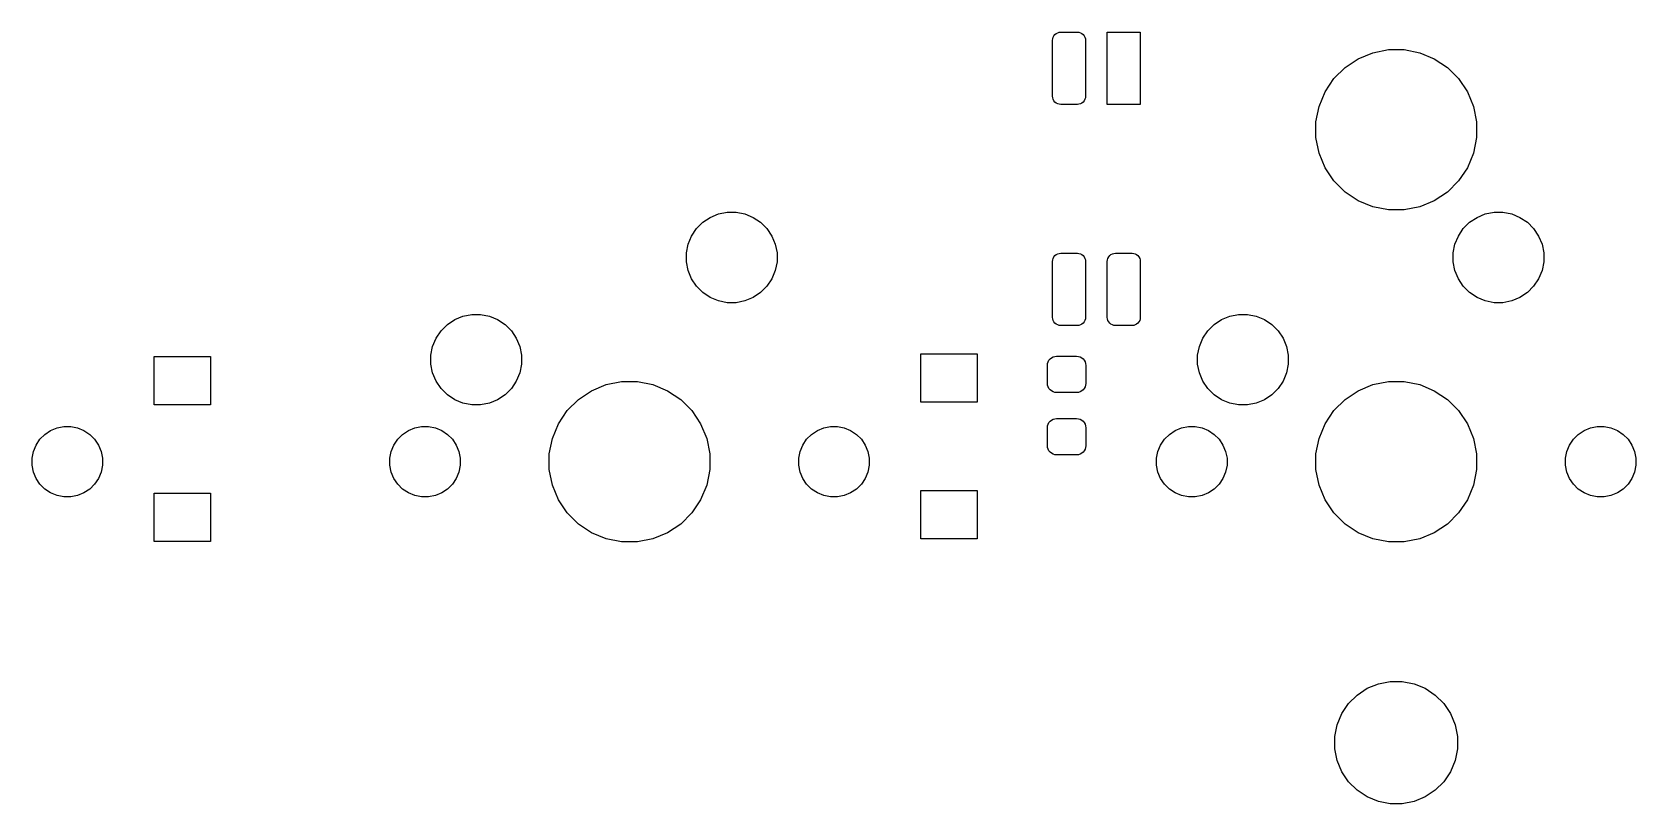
# Model space of a CAD drawing. Extents: x 8 to 336, y -137 to -25.
# Drawn here: x 86.75 to 126.61, y -137.1 to -117.9 of the extents above; entities that cross this region are included whole.
import ezdxf

# ---------------------------------------------------------------- set-up
doc = ezdxf.new("R2010")
doc.units = 0
doc.layers.add('BLACK', color=7, linetype='CONTINUOUS')

msp = doc.modelspace()

# ---------------------------------------------------------------- linework, layer by layer
at = {"layer": 'BLACK', "linetype": 'CONTINUOUS'}
for p, q in [((112.171, -117.963), (112.202, -117.938)), ((112.202, -117.938), (112.238, -117.919)), ((112.238, -117.919), (112.276, -117.907)), ((112.276, -117.907), (112.316, -117.903)), ((112.316, -117.903), (112.726, -117.903)), ((112.726, -117.903), (112.766, -117.907)), ((112.766, -117.907), (112.804, -117.919)), ((112.804, -117.919), (112.84, -117.938)), ((112.84, -117.938), (112.871, -117.963)), ((113.471, -119.703), (113.471, -117.903)), ((113.471, -117.903), (114.291, -117.903)), ((114.291, -117.903), (114.291, -119.703)), ((112.111, -118.108), (112.115, -118.068)), ((112.111, -119.498), (112.111, -118.108)), ((112.115, -118.068), (112.127, -118.03)), ((112.127, -118.03), (112.146, -117.994)), ((112.146, -117.994), (112.171, -117.963)), ((112.871, -117.963), (112.896, -117.994)), ((112.896, -117.994), (112.915, -118.03)), ((112.915, -118.03), (112.927, -118.068)), ((112.927, -118.068), (112.931, -118.108)), ((112.931, -118.108), (112.931, -119.498)), ((120.068, -118.416), (120.454, -118.339)), ((120.454, -118.339), (120.846, -118.339)), ((120.846, -118.339), (121.232, -118.416)), ((119.379, -118.784), (119.706, -118.566)), ((119.706, -118.566), (120.068, -118.416)), ((121.232, -118.416), (121.594, -118.566)), ((121.594, -118.566), (121.921, -118.784)), ((118.883, -119.389), (119.101, -119.062)), ((119.101, -119.062), (119.379, -118.784)), ((121.921, -118.784), (122.199, -119.062)), ((122.199, -119.062), (122.417, -119.389)), ((112.115, -119.538), (112.111, -119.498)), ((112.127, -119.576), (112.115, -119.538)), ((112.927, -119.538), (112.915, -119.576)), ((112.931, -119.498), (112.927, -119.538)), ((118.733, -119.751), (118.883, -119.389)), ((122.417, -119.389), (122.567, -119.751)), ((112.146, -119.612), (112.127, -119.576)), ((112.171, -119.643), (112.146, -119.612)), ((112.202, -119.668), (112.171, -119.643)), ((112.238, -119.687), (112.202, -119.668)), ((112.276, -119.699), (112.238, -119.687)), ((112.316, -119.703), (112.276, -119.699)), ((112.726, -119.703), (112.316, -119.703)), ((112.766, -119.699), (112.726, -119.703)), ((112.804, -119.687), (112.766, -119.699)), ((112.84, -119.668), (112.804, -119.687)), ((112.871, -119.643), (112.84, -119.668)), ((112.896, -119.612), (112.871, -119.643)), ((112.915, -119.576), (112.896, -119.612)), ((114.291, -119.703), (113.471, -119.703)), ((118.656, -120.137), (118.733, -119.751)), ((122.567, -119.751), (122.644, -120.137)), ((118.656, -120.529), (118.656, -120.137)), ((122.644, -120.137), (122.644, -120.529)), ((118.733, -120.915), (118.656, -120.529)), ((122.644, -120.529), (122.567, -120.915)), ((118.883, -121.277), (118.733, -120.915)), ((122.567, -120.915), (122.417, -121.277)), ((119.101, -121.604), (118.883, -121.277)), ((122.417, -121.277), (122.199, -121.604)), ((119.379, -121.882), (119.101, -121.604)), ((119.706, -122.1), (119.379, -121.882)), ((121.921, -121.882), (121.594, -122.1)), ((122.199, -121.604), (121.921, -121.882)), ((120.068, -122.25), (119.706, -122.1)), ((120.454, -122.327), (120.068, -122.25)), ((120.846, -122.327), (120.454, -122.327)), ((121.232, -122.25), (120.846, -122.327)), ((121.594, -122.1), (121.232, -122.25)), ((103.266, -122.791), (103.423, -122.634)), ((103.423, -122.634), (103.607, -122.511)), ((103.607, -122.511), (103.812, -122.426)), ((103.812, -122.426), (104.029, -122.383)), ((104.029, -122.383), (104.251, -122.383)), ((104.251, -122.383), (104.468, -122.426)), ((104.468, -122.426), (104.673, -122.511)), ((104.673, -122.511), (104.857, -122.634)), ((104.857, -122.634), (105.014, -122.791)), ((122.316, -122.791), (122.473, -122.634)), ((122.473, -122.634), (122.657, -122.511)), ((122.657, -122.511), (122.862, -122.426)), ((122.862, -122.426), (123.079, -122.383)), ((123.079, -122.383), (123.301, -122.383)), ((123.301, -122.383), (123.518, -122.426)), ((123.518, -122.426), (123.723, -122.511)), ((123.723, -122.511), (123.907, -122.634)), ((123.907, -122.634), (124.064, -122.791)), ((103.058, -123.18), (103.143, -122.975)), ((103.143, -122.975), (103.266, -122.791)), ((105.014, -122.791), (105.137, -122.975)), ((105.137, -122.975), (105.222, -123.18)), ((122.108, -123.18), (122.193, -122.975)), ((122.193, -122.975), (122.316, -122.791)), ((124.064, -122.791), (124.187, -122.975)), ((124.187, -122.975), (124.272, -123.18)), ((103.015, -123.397), (103.058, -123.18)), ((103.015, -123.619), (103.015, -123.397)), ((105.222, -123.18), (105.265, -123.397)), ((105.265, -123.397), (105.265, -123.619)), ((112.115, -123.568), (112.127, -123.53)), ((112.127, -123.53), (112.146, -123.494)), ((112.146, -123.494), (112.171, -123.463)), ((112.171, -123.463), (112.202, -123.438)), ((112.202, -123.438), (112.238, -123.419)), ((112.238, -123.419), (112.276, -123.407)), ((112.276, -123.407), (112.316, -123.403)), ((112.316, -123.403), (112.726, -123.403)), ((112.726, -123.403), (112.766, -123.407)), ((112.766, -123.407), (112.804, -123.419)), ((112.804, -123.419), (112.84, -123.438)), ((112.84, -123.438), (112.871, -123.463)), ((112.871, -123.463), (112.896, -123.494)), ((112.896, -123.494), (112.915, -123.53)), ((112.915, -123.53), (112.927, -123.568)), ((113.475, -123.568), (113.487, -123.53)), ((113.487, -123.53), (113.506, -123.494)), ((113.506, -123.494), (113.531, -123.463)), ((113.531, -123.463), (113.562, -123.438)), ((113.562, -123.438), (113.598, -123.419)), ((113.598, -123.419), (113.636, -123.407)), ((113.636, -123.407), (113.676, -123.403)), ((113.676, -123.403), (114.086, -123.403)), ((114.086, -123.403), (114.126, -123.407)), ((114.126, -123.407), (114.164, -123.419)), ((114.164, -123.419), (114.2, -123.438)), ((114.2, -123.438), (114.231, -123.463)), ((114.231, -123.463), (114.256, -123.494)), ((114.256, -123.494), (114.275, -123.53)), ((114.275, -123.53), (114.287, -123.568)), ((122.065, -123.397), (122.108, -123.18)), ((122.065, -123.619), (122.065, -123.397)), ((124.272, -123.18), (124.315, -123.397)), ((124.315, -123.397), (124.315, -123.619)), ((103.058, -123.836), (103.015, -123.619)), ((103.143, -124.041), (103.058, -123.836)), ((105.222, -123.836), (105.137, -124.041)), ((105.265, -123.619), (105.222, -123.836)), ((112.111, -123.608), (112.115, -123.568)), ((112.111, -124.998), (112.111, -123.608)), ((112.927, -123.568), (112.931, -123.608)), ((112.931, -123.608), (112.931, -124.998)), ((113.471, -123.608), (113.475, -123.568)), ((113.471, -124.998), (113.471, -123.608)), ((114.287, -123.568), (114.291, -123.608)), ((114.291, -123.608), (114.291, -124.998)), ((122.108, -123.836), (122.065, -123.619)), ((122.193, -124.041), (122.108, -123.836)), ((124.272, -123.836), (124.187, -124.041)), ((124.315, -123.619), (124.272, -123.836)), ((103.266, -124.225), (103.143, -124.041)), ((103.423, -124.382), (103.266, -124.225)), ((105.014, -124.225), (104.857, -124.382)), ((105.137, -124.041), (105.014, -124.225)), ((122.316, -124.225), (122.193, -124.041)), ((122.473, -124.382), (122.316, -124.225)), ((124.064, -124.225), (123.907, -124.382)), ((124.187, -124.041), (124.064, -124.225)), ((103.607, -124.505), (103.423, -124.382)), ((103.812, -124.59), (103.607, -124.505)), ((104.029, -124.633), (103.812, -124.59)), ((104.251, -124.633), (104.029, -124.633)), ((104.468, -124.59), (104.251, -124.633)), ((104.673, -124.505), (104.468, -124.59)), ((104.857, -124.382), (104.673, -124.505)), ((122.657, -124.505), (122.473, -124.382)), ((122.862, -124.59), (122.657, -124.505)), ((123.079, -124.633), (122.862, -124.59)), ((123.301, -124.633), (123.079, -124.633)), ((123.518, -124.59), (123.301, -124.633)), ((123.723, -124.505), (123.518, -124.59)), ((123.907, -124.382), (123.723, -124.505)), ((97.0729, -125.174), (97.2571, -125.051)), ((97.2571, -125.051), (97.4618, -124.966)), ((97.4618, -124.966), (97.6792, -124.923)), ((97.6792, -124.923), (97.9008, -124.923)), ((97.9008, -124.923), (98.1181, -124.966)), ((98.1181, -124.966), (98.3229, -125.051)), ((98.3229, -125.051), (98.5071, -125.174)), ((112.115, -125.038), (112.111, -124.998)), ((112.127, -125.076), (112.115, -125.038)), ((112.146, -125.112), (112.127, -125.076)), ((112.171, -125.143), (112.146, -125.112)), ((112.896, -125.112), (112.871, -125.143)), ((112.915, -125.076), (112.896, -125.112)), ((112.927, -125.038), (112.915, -125.076)), ((112.931, -124.998), (112.927, -125.038)), ((113.475, -125.038), (113.471, -124.998)), ((113.487, -125.076), (113.475, -125.038)), ((113.506, -125.112), (113.487, -125.076)), ((113.531, -125.143), (113.506, -125.112)), ((114.256, -125.112), (114.231, -125.143)), ((114.275, -125.076), (114.256, -125.112)), ((114.287, -125.038), (114.275, -125.076)), ((114.291, -124.998), (114.287, -125.038)), ((116.123, -125.174), (116.307, -125.051)), ((116.307, -125.051), (116.512, -124.966)), ((116.512, -124.966), (116.729, -124.923)), ((116.729, -124.923), (116.951, -124.923)), ((116.951, -124.923), (117.168, -124.966)), ((117.168, -124.966), (117.373, -125.051)), ((117.373, -125.051), (117.557, -125.174)), ((96.7082, -125.72), (96.793, -125.515)), ((96.793, -125.515), (96.9162, -125.331)), ((96.9162, -125.331), (97.0729, -125.174)), ((98.5071, -125.174), (98.6638, -125.331)), ((98.6638, -125.331), (98.787, -125.515)), ((98.787, -125.515), (98.8718, -125.72)), ((112.202, -125.168), (112.171, -125.143)), ((112.238, -125.187), (112.202, -125.168)), ((112.276, -125.199), (112.238, -125.187)), ((112.316, -125.203), (112.276, -125.199)), ((112.726, -125.203), (112.316, -125.203)), ((112.766, -125.199), (112.726, -125.203)), ((112.804, -125.187), (112.766, -125.199)), ((112.84, -125.168), (112.804, -125.187)), ((112.871, -125.143), (112.84, -125.168)), ((113.562, -125.168), (113.531, -125.143)), ((113.598, -125.187), (113.562, -125.168)), ((113.636, -125.199), (113.598, -125.187)), ((113.676, -125.203), (113.636, -125.199)), ((114.086, -125.203), (113.676, -125.203)), ((114.126, -125.199), (114.086, -125.203)), ((114.164, -125.187), (114.126, -125.199)), ((114.2, -125.168), (114.164, -125.187)), ((114.231, -125.143), (114.2, -125.168)), ((115.758, -125.72), (115.843, -125.515)), ((115.843, -125.515), (115.966, -125.331)), ((115.966, -125.331), (116.123, -125.174)), ((117.557, -125.174), (117.714, -125.331)), ((117.714, -125.331), (117.837, -125.515)), ((117.837, -125.515), (117.922, -125.72)), ((96.665, -125.937), (96.7082, -125.72)), ((98.8718, -125.72), (98.915, -125.937)), ((108.838, -127.106), (108.838, -125.906)), ((108.838, -125.906), (110.238, -125.906)), ((110.238, -125.906), (110.238, -127.106)), ((115.715, -125.937), (115.758, -125.72)), ((117.922, -125.72), (117.965, -125.937)), ((89.7875, -127.17), (89.7875, -125.97)), ((89.7875, -125.97), (91.1875, -125.97)), ((91.1875, -125.97), (91.1875, -127.17)), ((96.665, -126.159), (96.665, -125.937)), ((96.7082, -126.376), (96.665, -126.159)), ((98.915, -126.159), (98.8718, -126.376)), ((98.915, -125.937), (98.915, -126.159)), ((111.984, -126.191), (111.988, -126.147)), ((111.984, -126.641), (111.984, -126.191)), ((111.988, -126.147), (112.001, -126.105)), ((112.001, -126.105), (112.022, -126.066)), ((112.022, -126.066), (112.05, -126.032)), ((112.05, -126.032), (112.084, -126.004)), ((112.084, -126.004), (112.123, -125.983)), ((112.123, -125.983), (112.165, -125.97)), ((112.165, -125.97), (112.209, -125.966)), ((112.209, -125.966), (112.709, -125.966)), ((112.709, -125.966), (112.753, -125.97)), ((112.753, -125.97), (112.795, -125.983)), ((112.795, -125.983), (112.834, -126.004)), ((112.834, -126.004), (112.868, -126.032)), ((112.868, -126.032), (112.896, -126.066)), ((112.896, -126.066), (112.917, -126.105)), ((112.917, -126.105), (112.93, -126.147)), ((112.93, -126.147), (112.934, -126.191)), ((112.934, -126.191), (112.934, -126.641)), ((115.715, -126.159), (115.715, -125.937)), ((115.758, -126.376), (115.715, -126.159)), ((117.965, -126.159), (117.922, -126.376)), ((117.965, -125.937), (117.965, -126.159)), ((96.793, -126.581), (96.7082, -126.376)), ((96.9162, -126.765), (96.793, -126.581)), ((98.787, -126.581), (98.6638, -126.765)), ((98.8718, -126.376), (98.787, -126.581)), ((100.656, -126.821), (101.018, -126.671)), ((101.018, -126.671), (101.404, -126.594)), ((101.404, -126.594), (101.796, -126.594)), ((101.796, -126.594), (102.182, -126.671)), ((102.182, -126.671), (102.544, -126.821)), ((111.988, -126.685), (111.984, -126.641)), ((112.001, -126.727), (111.988, -126.685)), ((112.93, -126.685), (112.917, -126.727)), ((112.934, -126.641), (112.93, -126.685)), ((115.843, -126.581), (115.758, -126.376)), ((115.966, -126.765), (115.843, -126.581)), ((117.837, -126.581), (117.714, -126.765)), ((117.922, -126.376), (117.837, -126.581)), ((119.706, -126.821), (120.068, -126.671)), ((120.068, -126.671), (120.454, -126.594)), ((120.454, -126.594), (120.846, -126.594)), ((120.846, -126.594), (121.232, -126.671)), ((121.232, -126.671), (121.594, -126.821)), ((97.0729, -126.922), (96.9162, -126.765)), ((97.2571, -127.045), (97.0729, -126.922)), ((97.4618, -127.13), (97.2571, -127.045)), ((98.3229, -127.045), (98.1181, -127.13)), ((98.5071, -126.922), (98.3229, -127.045)), ((98.6638, -126.765), (98.5071, -126.922)), ((100.051, -127.317), (100.329, -127.039)), ((100.329, -127.039), (100.656, -126.821)), ((102.544, -126.821), (102.871, -127.039)), ((102.871, -127.039), (103.149, -127.317)), ((110.238, -127.106), (108.838, -127.106)), ((112.022, -126.766), (112.001, -126.727)), ((112.05, -126.8), (112.022, -126.766)), ((112.084, -126.828), (112.05, -126.8)), ((112.123, -126.849), (112.084, -126.828)), ((112.165, -126.862), (112.123, -126.849)), ((112.209, -126.866), (112.165, -126.862)), ((112.709, -126.866), (112.209, -126.866)), ((112.753, -126.862), (112.709, -126.866)), ((112.795, -126.849), (112.753, -126.862)), ((112.834, -126.828), (112.795, -126.849)), ((112.868, -126.8), (112.834, -126.828)), ((112.896, -126.766), (112.868, -126.8)), ((112.917, -126.727), (112.896, -126.766)), ((116.123, -126.922), (115.966, -126.765)), ((116.307, -127.045), (116.123, -126.922)), ((116.512, -127.13), (116.307, -127.045)), ((117.373, -127.045), (117.168, -127.13)), ((117.557, -126.922), (117.373, -127.045)), ((117.714, -126.765), (117.557, -126.922)), ((119.101, -127.317), (119.379, -127.039)), ((119.379, -127.039), (119.706, -126.821)), ((121.594, -126.821), (121.921, -127.039)), ((121.921, -127.039), (122.199, -127.317)), ((91.1875, -127.17), (89.7875, -127.17)), ((97.6792, -127.173), (97.4618, -127.13)), ((97.9008, -127.173), (97.6792, -127.173)), ((98.1181, -127.13), (97.9008, -127.173)), ((99.833, -127.644), (100.051, -127.317)), ((103.149, -127.317), (103.367, -127.644)), ((112.123, -127.533), (112.165, -127.52)), ((112.165, -127.52), (112.209, -127.516)), ((112.209, -127.516), (112.709, -127.516)), ((112.709, -127.516), (112.753, -127.52)), ((112.753, -127.52), (112.795, -127.533)), ((116.729, -127.173), (116.512, -127.13)), ((116.951, -127.173), (116.729, -127.173)), ((117.168, -127.13), (116.951, -127.173)), ((118.883, -127.644), (119.101, -127.317)), ((122.199, -127.317), (122.417, -127.644)), ((86.9503, -128.03), (87.0722, -127.908)), ((87.0722, -127.908), (87.2155, -127.813)), ((87.2155, -127.813), (87.3748, -127.747)), ((87.3748, -127.747), (87.5438, -127.713)), ((87.5438, -127.713), (87.7162, -127.713)), ((87.7162, -127.713), (87.8852, -127.747)), ((87.8852, -127.747), (88.0445, -127.813)), ((88.0445, -127.813), (88.1878, -127.908)), ((88.1878, -127.908), (88.3097, -128.03)), ((95.8403, -128.03), (95.9622, -127.908)), ((95.9622, -127.908), (96.1055, -127.813)), ((96.1055, -127.813), (96.2648, -127.747)), ((96.2648, -127.747), (96.4338, -127.713)), ((96.4338, -127.713), (96.6062, -127.713)), ((96.6062, -127.713), (96.7752, -127.747)), ((96.7752, -127.747), (96.9345, -127.813)), ((96.9345, -127.813), (97.0778, -127.908)), ((97.0778, -127.908), (97.1997, -128.03)), ((99.6827, -128.006), (99.833, -127.644)), ((103.367, -127.644), (103.517, -128.006)), ((106, -128.03), (106.122, -127.908)), ((106.122, -127.908), (106.266, -127.813)), ((106.266, -127.813), (106.425, -127.747)), ((106.425, -127.747), (106.594, -127.713)), ((106.594, -127.713), (106.766, -127.713)), ((106.766, -127.713), (106.935, -127.747)), ((106.935, -127.747), (107.094, -127.813)), ((107.094, -127.813), (107.238, -127.908)), ((107.238, -127.908), (107.36, -128.03)), ((111.984, -127.741), (111.988, -127.697)), ((111.984, -128.191), (111.984, -127.741)), ((111.988, -127.697), (112.001, -127.655)), ((112.001, -127.655), (112.022, -127.616)), ((112.022, -127.616), (112.05, -127.582)), ((112.05, -127.582), (112.084, -127.554)), ((112.084, -127.554), (112.123, -127.533)), ((112.795, -127.533), (112.834, -127.554)), ((112.834, -127.554), (112.868, -127.582)), ((112.868, -127.582), (112.896, -127.616)), ((112.896, -127.616), (112.917, -127.655)), ((112.917, -127.655), (112.93, -127.697)), ((112.93, -127.697), (112.934, -127.741)), ((112.934, -127.741), (112.934, -128.191)), ((114.89, -128.03), (115.012, -127.908)), ((115.012, -127.908), (115.156, -127.813)), ((115.156, -127.813), (115.315, -127.747)), ((115.315, -127.747), (115.484, -127.713)), ((115.484, -127.713), (115.656, -127.713)), ((115.656, -127.713), (115.825, -127.747)), ((115.825, -127.747), (115.984, -127.813)), ((115.984, -127.813), (116.128, -127.908)), ((116.128, -127.908), (116.25, -128.03)), ((118.733, -128.006), (118.883, -127.644)), ((122.417, -127.644), (122.567, -128.006)), ((125.05, -128.03), (125.172, -127.908)), ((125.172, -127.908), (125.316, -127.813)), ((125.316, -127.813), (125.475, -127.747)), ((125.475, -127.747), (125.644, -127.713)), ((125.644, -127.713), (125.816, -127.713)), ((125.816, -127.713), (125.985, -127.747)), ((125.985, -127.747), (126.144, -127.813)), ((126.144, -127.813), (126.288, -127.908)), ((126.288, -127.908), (126.41, -128.03)), ((86.7886, -128.333), (86.8546, -128.174)), ((86.8546, -128.174), (86.9503, -128.03)), ((88.3097, -128.03), (88.4054, -128.174)), ((88.4054, -128.174), (88.4714, -128.333)), ((95.6786, -128.333), (95.7446, -128.174)), ((95.7446, -128.174), (95.8403, -128.03)), ((97.1997, -128.03), (97.2954, -128.174)), ((97.2954, -128.174), (97.3614, -128.333)), ((99.6061, -128.392), (99.6827, -128.006)), ((103.517, -128.006), (103.594, -128.392)), ((105.839, -128.333), (105.905, -128.174)), ((105.905, -128.174), (106, -128.03)), ((107.36, -128.03), (107.455, -128.174)), ((107.455, -128.174), (107.521, -128.333)), ((111.988, -128.235), (111.984, -128.191)), ((112.001, -128.277), (111.988, -128.235)), ((112.022, -128.316), (112.001, -128.277)), ((112.05, -128.35), (112.022, -128.316)), ((112.896, -128.316), (112.868, -128.35)), ((112.917, -128.277), (112.896, -128.316)), ((112.93, -128.235), (112.917, -128.277)), ((112.934, -128.191), (112.93, -128.235)), ((114.729, -128.333), (114.795, -128.174)), ((114.795, -128.174), (114.89, -128.03)), ((116.25, -128.03), (116.345, -128.174)), ((116.345, -128.174), (116.411, -128.333)), ((118.656, -128.392), (118.733, -128.006)), ((122.567, -128.006), (122.644, -128.392)), ((124.889, -128.333), (124.955, -128.174)), ((124.955, -128.174), (125.05, -128.03)), ((126.41, -128.03), (126.505, -128.174)), ((126.505, -128.174), (126.571, -128.333)), ((86.755, -128.502), (86.7886, -128.333)), ((86.755, -128.674), (86.755, -128.502)), ((86.7886, -128.843), (86.755, -128.674)), ((88.4714, -128.333), (88.505, -128.502)), ((88.505, -128.674), (88.4714, -128.843)), ((88.505, -128.502), (88.505, -128.674)), ((95.645, -128.502), (95.6786, -128.333)), ((95.645, -128.674), (95.645, -128.502)), ((95.6786, -128.843), (95.645, -128.674)), ((97.3614, -128.333), (97.395, -128.502)), ((97.395, -128.674), (97.3614, -128.843)), ((97.395, -128.502), (97.395, -128.674)), ((99.6061, -128.784), (99.6061, -128.392)), ((103.594, -128.392), (103.594, -128.784)), ((105.805, -128.502), (105.839, -128.333)), ((105.805, -128.674), (105.805, -128.502)), ((105.839, -128.843), (105.805, -128.674)), ((107.521, -128.333), (107.555, -128.502)), ((107.555, -128.674), (107.521, -128.843)), ((107.555, -128.502), (107.555, -128.674)), ((112.084, -128.378), (112.05, -128.35)), ((112.123, -128.399), (112.084, -128.378)), ((112.165, -128.412), (112.123, -128.399)), ((112.209, -128.416), (112.165, -128.412)), ((112.709, -128.416), (112.209, -128.416)), ((112.753, -128.412), (112.709, -128.416)), ((112.795, -128.399), (112.753, -128.412)), ((112.834, -128.378), (112.795, -128.399)), ((112.868, -128.35), (112.834, -128.378)), ((114.695, -128.502), (114.729, -128.333)), ((114.695, -128.674), (114.695, -128.502)), ((114.729, -128.843), (114.695, -128.674)), ((116.411, -128.333), (116.445, -128.502)), ((116.445, -128.674), (116.411, -128.843)), ((116.445, -128.502), (116.445, -128.674)), ((118.656, -128.784), (118.656, -128.392)), ((122.644, -128.392), (122.644, -128.784)), ((124.855, -128.502), (124.889, -128.333)), ((124.855, -128.674), (124.855, -128.502)), ((124.889, -128.843), (124.855, -128.674)), ((126.571, -128.333), (126.605, -128.502)), ((126.605, -128.674), (126.571, -128.843)), ((126.605, -128.502), (126.605, -128.674)), ((86.8546, -129.002), (86.7886, -128.843)), ((86.9503, -129.146), (86.8546, -129.002)), ((88.4054, -129.002), (88.3097, -129.146)), ((88.4714, -128.843), (88.4054, -129.002)), ((95.7446, -129.002), (95.6786, -128.843)), ((95.8403, -129.146), (95.7446, -129.002)), ((97.2954, -129.002), (97.1997, -129.146)), ((97.3614, -128.843), (97.2954, -129.002)), ((99.6827, -129.17), (99.6061, -128.784)), ((103.594, -128.784), (103.517, -129.17)), ((105.905, -129.002), (105.839, -128.843)), ((106, -129.146), (105.905, -129.002)), ((107.455, -129.002), (107.36, -129.146)), ((107.521, -128.843), (107.455, -129.002)), ((114.795, -129.002), (114.729, -128.843)), ((114.89, -129.146), (114.795, -129.002)), ((116.345, -129.002), (116.25, -129.146)), ((116.411, -128.843), (116.345, -129.002)), ((118.733, -129.17), (118.656, -128.784)), ((122.644, -128.784), (122.567, -129.17)), ((124.955, -129.002), (124.889, -128.843)), ((125.05, -129.146), (124.955, -129.002)), ((126.505, -129.002), (126.41, -129.146)), ((126.571, -128.843), (126.505, -129.002)), ((87.0722, -129.268), (86.9503, -129.146)), ((87.2155, -129.363), (87.0722, -129.268)), ((87.3748, -129.429), (87.2155, -129.363)), ((87.5438, -129.463), (87.3748, -129.429)), ((87.7162, -129.463), (87.5438, -129.463)), ((87.8852, -129.429), (87.7162, -129.463)), ((88.0445, -129.363), (87.8852, -129.429)), ((88.1878, -129.268), (88.0445, -129.363)), ((88.3097, -129.146), (88.1878, -129.268)), ((89.7875, -130.57), (89.7875, -129.37)), ((89.7875, -129.37), (91.1875, -129.37)), ((91.1875, -129.37), (91.1875, -130.57)), ((95.9622, -129.268), (95.8403, -129.146)), ((96.1055, -129.363), (95.9622, -129.268)), ((96.2648, -129.429), (96.1055, -129.363)), ((96.4338, -129.463), (96.2648, -129.429)), ((96.6062, -129.463), (96.4338, -129.463)), ((96.7752, -129.429), (96.6062, -129.463)), ((96.9345, -129.363), (96.7752, -129.429)), ((97.0778, -129.268), (96.9345, -129.363)), ((97.1997, -129.146), (97.0778, -129.268)), ((99.833, -129.532), (99.6827, -129.17)), ((103.517, -129.17), (103.367, -129.532)), ((106.122, -129.268), (106, -129.146)), ((106.266, -129.363), (106.122, -129.268)), ((106.425, -129.429), (106.266, -129.363)), ((106.594, -129.463), (106.425, -129.429)), ((106.766, -129.463), (106.594, -129.463)), ((106.935, -129.429), (106.766, -129.463)), ((107.094, -129.363), (106.935, -129.429)), ((107.238, -129.268), (107.094, -129.363)), ((107.36, -129.146), (107.238, -129.268)), ((108.838, -130.506), (108.838, -129.306)), ((108.838, -129.306), (110.238, -129.306)), ((110.238, -129.306), (110.238, -130.506)), ((115.012, -129.268), (114.89, -129.146)), ((115.156, -129.363), (115.012, -129.268)), ((115.315, -129.429), (115.156, -129.363)), ((115.484, -129.463), (115.315, -129.429)), ((115.656, -129.463), (115.484, -129.463)), ((115.825, -129.429), (115.656, -129.463)), ((115.984, -129.363), (115.825, -129.429)), ((116.128, -129.268), (115.984, -129.363)), ((116.25, -129.146), (116.128, -129.268)), ((118.883, -129.532), (118.733, -129.17)), ((122.567, -129.17), (122.417, -129.532)), ((125.172, -129.268), (125.05, -129.146)), ((125.316, -129.363), (125.172, -129.268)), ((125.475, -129.429), (125.316, -129.363)), ((125.644, -129.463), (125.475, -129.429)), ((125.816, -129.463), (125.644, -129.463)), ((125.985, -129.429), (125.816, -129.463)), ((126.144, -129.363), (125.985, -129.429)), ((126.288, -129.268), (126.144, -129.363)), ((126.41, -129.146), (126.288, -129.268)), ((100.051, -129.859), (99.833, -129.532)), ((100.329, -130.137), (100.051, -129.859)), ((103.149, -129.859), (102.871, -130.137)), ((103.367, -129.532), (103.149, -129.859)), ((119.101, -129.859), (118.883, -129.532)), ((119.379, -130.137), (119.101, -129.859)), ((122.199, -129.859), (121.921, -130.137)), ((122.417, -129.532), (122.199, -129.859)), ((100.656, -130.355), (100.329, -130.137)), ((102.871, -130.137), (102.544, -130.355)), ((119.706, -130.355), (119.379, -130.137)), ((121.921, -130.137), (121.594, -130.355)), ((91.1875, -130.57), (89.7875, -130.57)), ((101.018, -130.505), (100.656, -130.355)), ((101.404, -130.582), (101.018, -130.505)), ((101.796, -130.582), (101.404, -130.582)), ((102.182, -130.505), (101.796, -130.582)), ((102.544, -130.355), (102.182, -130.505)), ((110.238, -130.506), (108.838, -130.506)), ((120.068, -130.505), (119.706, -130.355)), ((120.454, -130.582), (120.068, -130.505)), ((120.846, -130.582), (120.454, -130.582)), ((121.232, -130.505), (120.846, -130.582)), ((121.594, -130.355), (121.232, -130.505)), ((119.679, -134.389), (119.928, -134.222)), ((119.928, -134.222), (120.205, -134.108)), ((120.205, -134.108), (120.5, -134.049)), ((120.5, -134.049), (120.8, -134.049)), ((120.8, -134.049), (121.095, -134.108)), ((121.095, -134.108), (121.372, -134.222)), ((121.372, -134.222), (121.621, -134.389)), ((119.299, -134.851), (119.466, -134.602)), ((119.466, -134.602), (119.679, -134.389)), ((121.621, -134.389), (121.834, -134.602)), ((121.834, -134.602), (122.001, -134.851)), ((119.185, -135.128), (119.299, -134.851)), ((122.001, -134.851), (122.115, -135.128)), ((119.126, -135.423), (119.185, -135.128)), ((119.126, -135.723), (119.126, -135.423)), ((122.115, -135.128), (122.174, -135.423)), ((122.174, -135.423), (122.174, -135.723)), ((119.185, -136.018), (119.126, -135.723)), ((122.174, -135.723), (122.115, -136.018)), ((119.299, -136.295), (119.185, -136.018)), ((122.115, -136.018), (122.001, -136.295)), ((119.466, -136.544), (119.299, -136.295)), ((119.679, -136.757), (119.466, -136.544)), ((121.834, -136.544), (121.621, -136.757)), ((122.001, -136.295), (121.834, -136.544)), ((119.928, -136.924), (119.679, -136.757)), ((120.205, -137.038), (119.928, -136.924)), ((120.5, -137.097), (120.205, -137.038)), ((121.095, -137.038), (120.8, -137.097)), ((121.372, -136.924), (121.095, -137.038)), ((121.621, -136.757), (121.372, -136.924)), ((120.8, -137.097), (120.5, -137.097))]:
    msp.add_line(p, q, dxfattribs=at)

doc.saveas('drawing.dxf')
